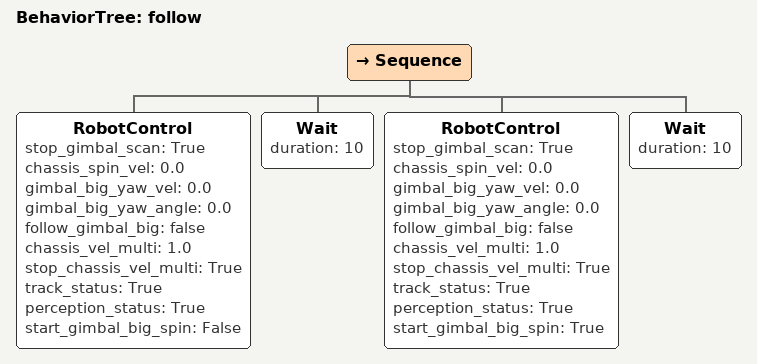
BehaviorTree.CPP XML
<?xml version="1.0" encoding="UTF-8"?>
<root BTCPP_format="4"
      main_tree_to_execute="follow">
  <BehaviorTree ID="follow">
    <Sequence>
      <RobotControl stop_gimbal_scan="True"
                    chassis_spin_vel="0.0"
                    gimbal_big_yaw_vel="0.0"
                    gimbal_big_yaw_angle="0.0"
                    follow_gimbal_big="false"
                    chassis_vel_multi="1.0"
                    stop_chassis_vel_multi="True"
                    track_status="True"
                    perception_status="True"
                    start_gimbal_big_spin="False"/>
      <Wait duration="10"/>
      <RobotControl stop_gimbal_scan="True"
                    chassis_spin_vel="0.0"
                    gimbal_big_yaw_vel="0.0"
                    gimbal_big_yaw_angle="0.0"
                    follow_gimbal_big="false"
                    chassis_vel_multi="1.0"
                    stop_chassis_vel_multi="True"
                    track_status="True"
                    perception_status="True"
                    start_gimbal_big_spin="True"/>
      <Wait duration="10"/>
    </Sequence>
  </BehaviorTree>

</root>
